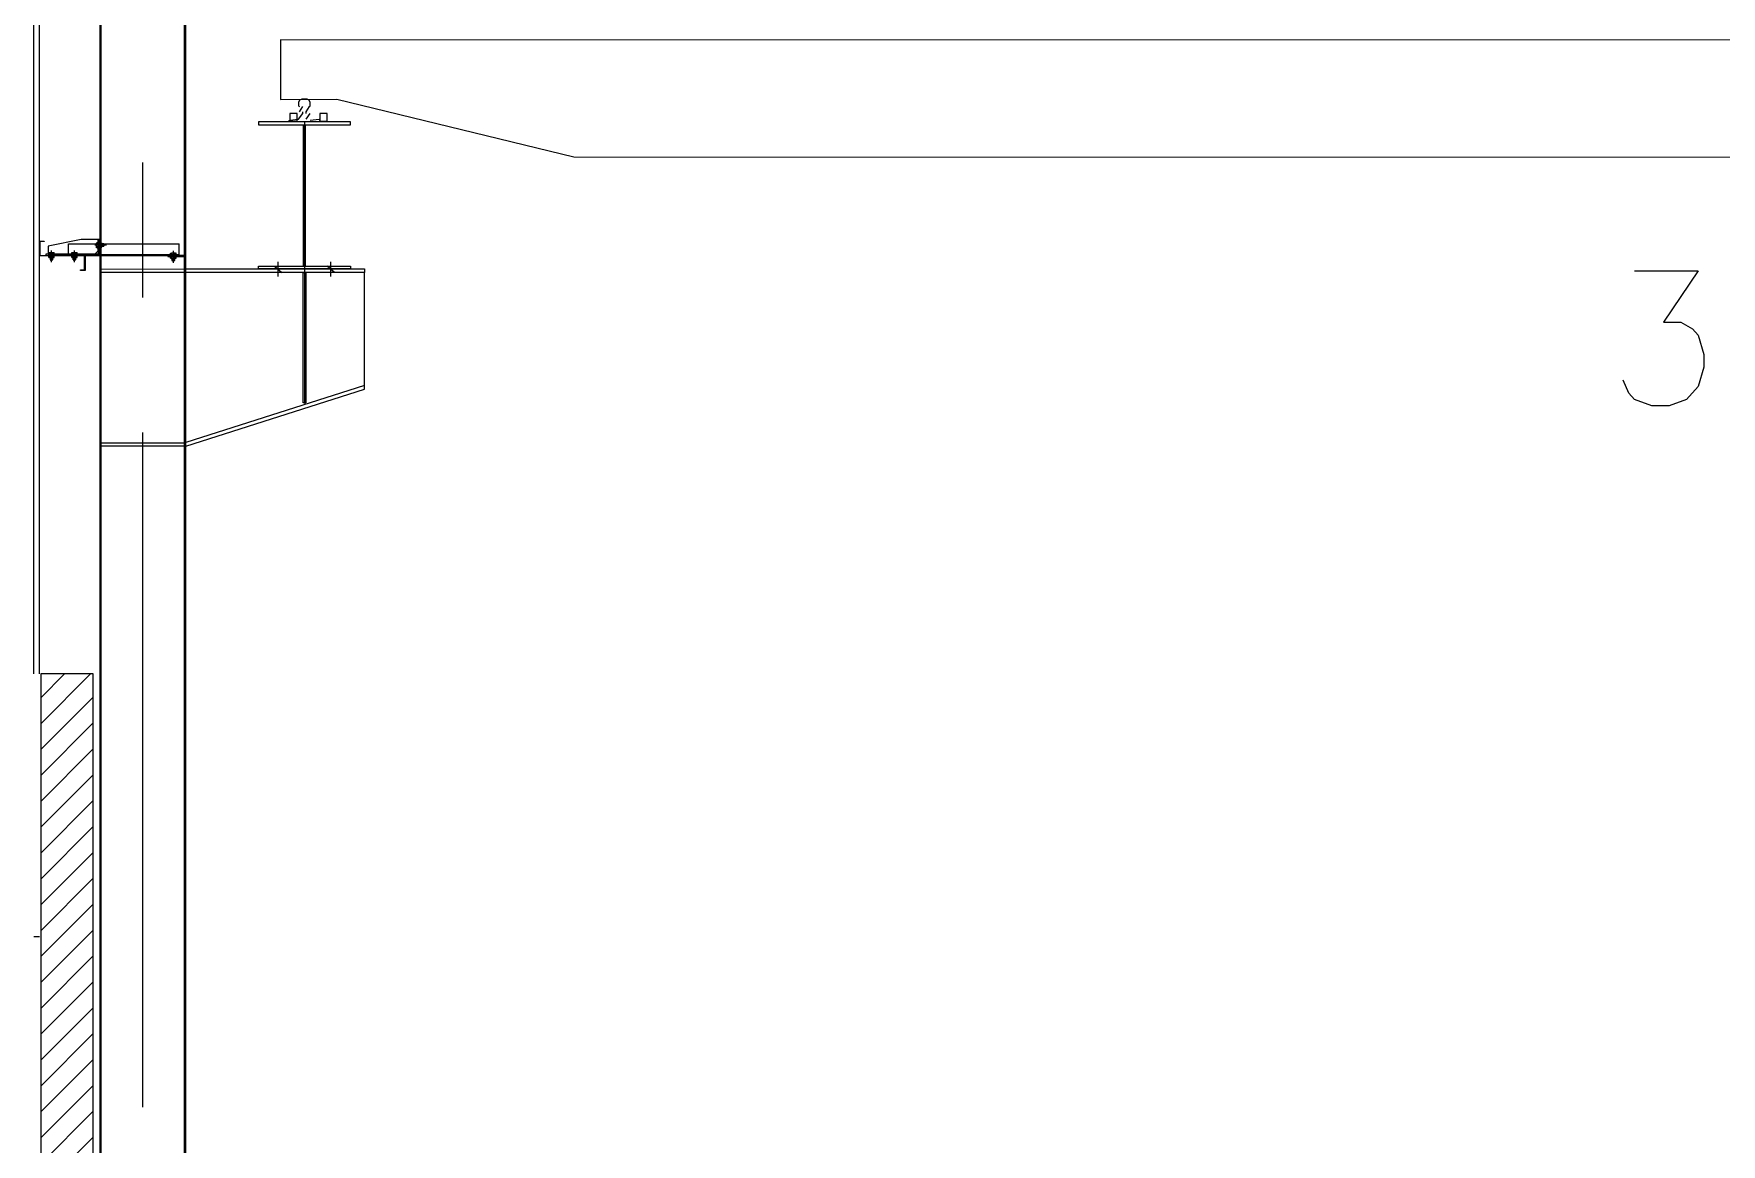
# Model space of a CAD drawing. Header units: millimetres. Extents: x 656141 to 1304589, y -54663 to 110742.
# Drawn here: x 1169808.26 to 1169819.79, y -13900.6 to -13893.01 of the extents above; entities that cross this region are included whole.
import ezdxf

# ---------------------------------------------------------------- set-up
doc = ezdxf.new("R2010")
doc.units = ezdxf.units.MM
doc.header["$LTSCALE"] = 0.35
doc.header["$MEASUREMENT"] = 0
doc.linetypes.add('CONTIN', pattern=[0, 0, 0])
doc.layers.get('0').update_dxf_attribs({"linetype": 'CONTIN'})

msp = doc.modelspace()

# ---------------------------------------------------------------- hatches: boundary and pattern name
at = {"linetype": 'Continuous', "lineweight": 5}
h = msp.add_hatch(dxfattribs=at)
h.set_pattern_fill('ANSI31', color=1)
h.set_pattern_definition([(45, (507.76692, 1957.60589), (-0.088388347648, 0.088388347648), [])])
h.paths.add_polyline_path([(1169808.303, -13897.384), (1169808.304, -13902.914), (1169808.662, -13902.914), (1169808.662, -13897.384)])

# ---------------------------------------------------------------- linework, layer by layer
at = {"color": 5, "linetype": 'Continuous', "lineweight": 5}
for p, q in [((1169808.256, -13895.62), (1169808.256, -13886.829)), ((1169808.295, -13895.976), (1169808.295, -13886.883)), ((1169808.256, -13897.384), (1169808.256, -13895.578)), ((1169808.295, -13897.384), (1169808.295, -13895.578)), ((1169808.256, -13899.178), (1169808.295, -13899.178))]:
    msp.add_line(p, q, dxfattribs=at)
at = {"color": 7, "linetype": 'Continuous', "lineweight": 5}
for p, q in [((1169808.709, -13902.881), (1169808.709, -13888.16)), ((1169809.295, -13902.881), (1169809.295, -13888.16)), ((1169809.925, -13894.671), (1169809.925, -13894.571)), ((1169810.286, -13894.671), (1169810.286, -13894.571)), ((1169810.516, -13895.44), (1169810.516, -13894.642)), ((1169810.516, -13895.415), (1169809.295, -13895.803)), ((1169809.295, -13895.829), (1169810.516, -13895.44))]:
    msp.add_line(p, q, dxfattribs=at)
at = {"color": 1, "linetype": 'Continuous', "lineweight": 5}
for p, q in [((1169808.717, -13902.881), (1169808.717, -13888.16)), ((1169809.287, -13902.881), (1169809.287, -13888.16))]:
    msp.add_line(p, q, dxfattribs=at)
at = {"color": 3, "linetype": 'Continuous', "lineweight": 5}
for p, q in [((1169810.066, -13893.481), (1169810.066, -13893.502)), ((1169810.071, -13893.546), (1169810.094, -13893.51)), ((1169810.125, -13893.46), (1169810.087, -13893.46)), ((1169810.117, -13893.546), (1169810.14, -13893.51)), ((1169810.145, -13893.502), (1169810.145, -13893.481)), ((1169809.999, -13893.615), (1169809.999, -13893.61)), ((1169810.213, -13893.615), (1169809.999, -13893.615)), ((1169810.005, -13893.602), (1169810.066, -13893.595)), ((1169810.066, -13893.595), (1169810.094, -13893.557)), ((1169810.094, -13893.557), (1169810.094, -13893.546)), ((1169810.117, -13893.557), (1169810.117, -13893.546)), ((1169810.117, -13893.595), (1169810.145, -13893.557)), ((1169810.145, -13893.602), (1169810.206, -13893.595)), ((1169810.213, -13893.61), (1169810.213, -13893.615))]:
    msp.add_line(p, q, dxfattribs=at)
at = {"color": 8, "linetype": 'Continuous', "lineweight": 5, "true_color": 0x767676}
msp.add_line((1169810.106, -13893.615), (1169810.106, -13895.537), dxfattribs=at)
at = {"color": 8, "linetype": 'Continuous', "lineweight": 9}
for p, q in [((1169809.002, -13894.814), (1169809.002, -13893.892)), ((1169809.002, -13900.343), (1169809.002, -13895.735))]:
    msp.add_line(p, q, dxfattribs=at)
at = {"color": 11, "linetype": 'Continuous', "lineweight": 15}
for p, q in [((1169808.494, -13894.526), (1169808.494, -13894.448)), ((1169808.494, -13894.448), (1169809.249, -13894.448)), ((1169809.249, -13894.526), (1169809.249, -13894.448)), ((1169808.494, -13894.521), (1169809.249, -13894.521)), ((1169808.494, -13894.526), (1169809.249, -13894.526))]:
    msp.add_line(p, q, dxfattribs=at)
at = {"color": 7, "linetype": 'Continuous', "lineweight": 25}
for p, q in [((1169808.684, -13894.446), (1169808.686, -13894.437)), ((1169808.684, -13894.47), (1169808.684, -13894.442)), ((1169808.684, -13894.465), (1169808.686, -13894.446)), ((1169808.686, -13894.437), (1169808.697, -13894.437)), ((1169808.686, -13894.446), (1169808.719, -13894.446)), ((1169808.708, -13894.437), (1169808.719, -13894.437)), ((1169808.719, -13894.446), (1169808.72, -13894.437)), ((1169808.719, -13894.465), (1169808.72, -13894.446)), ((1169808.72, -13894.47), (1169808.72, -13894.442)), ((1169808.72, -13894.458), (1169808.725, -13894.446)), ((1169808.72, -13894.446), (1169808.721, -13894.446)), ((1169808.72, -13894.449), (1169808.721, -13894.446)), ((1169808.72, -13894.453), (1169808.722, -13894.448)), ((1169808.72, -13894.462), (1169808.726, -13894.448)), ((1169808.721, -13894.463), (1169808.728, -13894.446)), ((1169808.721, -13894.448), (1169808.722, -13894.446)), ((1169808.722, -13894.448), (1169808.725, -13894.446)), ((1169808.723, -13894.465), (1169808.729, -13894.448)), ((1169808.725, -13894.463), (1169808.731, -13894.446)), ((1169808.725, -13894.448), (1169808.726, -13894.446)), ((1169808.726, -13894.448), (1169808.728, -13894.446)), ((1169808.726, -13894.465), (1169808.732, -13894.448)), ((1169808.728, -13894.463), (1169808.734, -13894.446)), ((1169808.728, -13894.448), (1169808.729, -13894.446)), ((1169808.729, -13894.448), (1169808.731, -13894.446)), ((1169808.729, -13894.465), (1169808.736, -13894.448)), ((1169808.731, -13894.448), (1169808.732, -13894.446)), ((1169808.732, -13894.448), (1169808.734, -13894.446)), ((1169808.734, -13894.448), (1169808.736, -13894.446)), ((1169808.735, -13894.463), (1169808.736, -13894.448)), ((1169808.736, -13894.456), (1169808.737, -13894.448)), ((1169808.359, -13894.507), (1169808.368, -13894.506)), ((1169808.359, -13894.518), (1169808.359, -13894.507)), ((1169808.359, -13894.54), (1169808.359, -13894.529)), ((1169808.359, -13894.541), (1169808.368, -13894.54)), ((1169808.364, -13894.506), (1169808.392, -13894.506)), ((1169808.364, -13894.541), (1169808.392, -13894.541)), ((1169808.368, -13894.507), (1169808.387, -13894.506)), ((1169808.368, -13894.54), (1169808.368, -13894.507)), ((1169808.368, -13894.541), (1169808.387, -13894.54)), ((1169808.368, -13894.544), (1169808.37, -13894.543)), ((1169808.368, -13894.55), (1169808.385, -13894.544)), ((1169808.368, -13894.546), (1169808.37, -13894.544)), ((1169808.368, -13894.547), (1169808.37, -13894.546)), ((1169808.368, -13894.553), (1169808.385, -13894.547)), ((1169808.368, -13894.549), (1169808.37, -13894.547)), ((1169808.368, -13894.55), (1169808.37, -13894.549)), ((1169808.368, -13894.557), (1169808.385, -13894.55)), ((1169808.368, -13894.552), (1169808.37, -13894.55)), ((1169808.368, -13894.554), (1169808.37, -13894.552)), ((1169808.368, -13894.556), (1169808.375, -13894.554)), ((1169808.368, -13894.556), (1169808.37, -13894.554)), ((1169808.369, -13894.543), (1169808.37, -13894.541)), ((1169808.37, -13894.549), (1169808.387, -13894.543)), ((1169808.37, -13894.552), (1169808.387, -13894.546)), ((1169808.37, -13894.555), (1169808.387, -13894.549)), ((1169808.37, -13894.556), (1169808.38, -13894.552)), ((1169808.37, -13894.557), (1169808.385, -13894.556)), ((1169808.37, -13894.558), (1169808.378, -13894.556)), ((1169808.371, -13894.547), (1169808.385, -13894.541)), ((1169808.376, -13894.546), (1169808.387, -13894.541)), ((1169808.378, -13894.558), (1169808.385, -13894.557)), ((1169808.38, -13894.543), (1169808.385, -13894.541)), ((1169808.385, -13894.542), (1169808.387, -13894.541)), ((1169808.385, -13894.543), (1169808.387, -13894.542)), ((1169808.385, -13894.546), (1169808.387, -13894.543)), ((1169808.385, -13894.547), (1169808.387, -13894.546)), ((1169808.385, -13894.549), (1169808.387, -13894.547)), ((1169808.385, -13894.55), (1169808.387, -13894.549)), ((1169808.385, -13894.552), (1169808.387, -13894.55)), ((1169808.385, -13894.553), (1169808.387, -13894.552)), ((1169808.385, -13894.555), (1169808.387, -13894.553)), ((1169808.385, -13894.557), (1169808.387, -13894.555)), ((1169808.387, -13894.507), (1169808.396, -13894.506)), ((1169808.387, -13894.54), (1169808.387, -13894.507)), ((1169808.387, -13894.541), (1169808.396, -13894.54)), ((1169808.387, -13894.542), (1169808.387, -13894.541)), ((1169808.396, -13894.518), (1169808.396, -13894.507)), ((1169808.396, -13894.54), (1169808.396, -13894.529)), ((1169808.515, -13894.507), (1169808.524, -13894.506)), ((1169808.515, -13894.518), (1169808.515, -13894.507)), ((1169808.515, -13894.54), (1169808.515, -13894.529)), ((1169808.515, -13894.541), (1169808.524, -13894.54)), ((1169808.519, -13894.506), (1169808.547, -13894.506)), ((1169808.519, -13894.541), (1169808.547, -13894.541)), ((1169808.524, -13894.507), (1169808.543, -13894.506)), ((1169808.524, -13894.54), (1169808.524, -13894.507)), ((1169808.524, -13894.541), (1169808.543, -13894.54)), ((1169808.524, -13894.544), (1169808.526, -13894.543)), ((1169808.524, -13894.55), (1169808.541, -13894.544)), ((1169808.524, -13894.546), (1169808.526, -13894.544)), ((1169808.524, -13894.547), (1169808.526, -13894.546)), ((1169808.524, -13894.553), (1169808.541, -13894.547)), ((1169808.524, -13894.549), (1169808.526, -13894.547)), ((1169808.524, -13894.55), (1169808.526, -13894.549)), ((1169808.524, -13894.557), (1169808.541, -13894.55)), ((1169808.524, -13894.552), (1169808.526, -13894.55)), ((1169808.524, -13894.554), (1169808.526, -13894.552)), ((1169808.524, -13894.556), (1169808.531, -13894.554)), ((1169808.524, -13894.556), (1169808.526, -13894.554)), ((1169808.525, -13894.543), (1169808.526, -13894.541)), ((1169808.526, -13894.549), (1169808.543, -13894.543)), ((1169808.526, -13894.552), (1169808.543, -13894.546)), ((1169808.526, -13894.555), (1169808.543, -13894.549)), ((1169808.526, -13894.556), (1169808.536, -13894.552)), ((1169808.526, -13894.557), (1169808.541, -13894.556)), ((1169808.526, -13894.558), (1169808.533, -13894.556)), ((1169808.527, -13894.547), (1169808.541, -13894.541)), ((1169808.531, -13894.546), (1169808.543, -13894.541)), ((1169808.533, -13894.558), (1169808.541, -13894.557)), ((1169808.536, -13894.543), (1169808.541, -13894.541)), ((1169808.54, -13894.542), (1169808.543, -13894.541)), ((1169808.541, -13894.543), (1169808.543, -13894.542)), ((1169808.541, -13894.546), (1169808.543, -13894.543)), ((1169808.541, -13894.547), (1169808.543, -13894.546)), ((1169808.541, -13894.549), (1169808.543, -13894.547)), ((1169808.541, -13894.55), (1169808.543, -13894.549)), ((1169808.541, -13894.552), (1169808.543, -13894.55)), ((1169808.541, -13894.553), (1169808.543, -13894.552)), ((1169808.541, -13894.555), (1169808.543, -13894.553)), ((1169808.541, -13894.557), (1169808.543, -13894.555)), ((1169808.543, -13894.507), (1169808.552, -13894.506)), ((1169808.543, -13894.54), (1169808.543, -13894.507)), ((1169808.543, -13894.541), (1169808.552, -13894.54)), ((1169808.543, -13894.542), (1169808.543, -13894.541)), ((1169808.552, -13894.518), (1169808.552, -13894.507)), ((1169808.552, -13894.54), (1169808.552, -13894.529)), ((1169808.684, -13894.474), (1169808.686, -13894.465)), ((1169808.686, -13894.465), (1169808.719, -13894.465)), ((1169808.686, -13894.474), (1169808.697, -13894.474)), ((1169808.708, -13894.474), (1169808.719, -13894.474)), ((1169808.719, -13894.474), (1169808.72, -13894.465)), ((1169808.72, -13894.464), (1169808.721, -13894.463)), ((1169808.721, -13894.465), (1169808.723, -13894.463)), ((1169808.723, -13894.465), (1169808.725, -13894.463)), ((1169808.725, -13894.465), (1169808.726, -13894.463)), ((1169808.726, -13894.465), (1169808.728, -13894.463)), ((1169808.728, -13894.465), (1169808.729, -13894.463)), ((1169808.729, -13894.465), (1169808.731, -13894.463)), ((1169808.731, -13894.463), (1169808.735, -13894.453)), ((1169808.731, -13894.465), (1169808.733, -13894.463)), ((1169808.733, -13894.465), (1169808.735, -13894.458)), ((1169808.733, -13894.465), (1169808.735, -13894.463)), ((1169808.735, -13894.463), (1169808.737, -13894.456)), ((1169809.191, -13894.51), (1169809.2, -13894.509)), ((1169809.191, -13894.521), (1169809.191, -13894.51)), ((1169809.191, -13894.544), (1169809.191, -13894.534)), ((1169809.191, -13894.546), (1169809.2, -13894.544)), ((1169809.196, -13894.509), (1169809.224, -13894.509)), ((1169809.196, -13894.546), (1169809.224, -13894.546)), ((1169809.2, -13894.51), (1169809.219, -13894.509)), ((1169809.2, -13894.544), (1169809.2, -13894.51)), ((1169809.2, -13894.546), (1169809.219, -13894.544)), ((1169809.2, -13894.548), (1169809.202, -13894.547)), ((1169809.2, -13894.555), (1169809.217, -13894.548)), ((1169809.2, -13894.551), (1169809.202, -13894.548)), ((1169809.2, -13894.552), (1169809.202, -13894.551)), ((1169809.2, -13894.558), (1169809.217, -13894.552)), ((1169809.2, -13894.554), (1169809.202, -13894.552)), ((1169809.2, -13894.555), (1169809.202, -13894.554)), ((1169809.2, -13894.561), (1169809.217, -13894.555)), ((1169809.2, -13894.557), (1169809.202, -13894.555)), ((1169809.2, -13894.558), (1169809.202, -13894.557)), ((1169809.2, -13894.561), (1169809.207, -13894.558)), ((1169809.2, -13894.561), (1169809.202, -13894.558)), ((1169809.201, -13894.547), (1169809.202, -13894.546)), ((1169809.202, -13894.554), (1169809.219, -13894.547)), ((1169809.202, -13894.557), (1169809.219, -13894.551)), ((1169809.202, -13894.56), (1169809.219, -13894.554)), ((1169809.202, -13894.561), (1169809.212, -13894.557)), ((1169809.202, -13894.561), (1169809.217, -13894.561)), ((1169809.202, -13894.563), (1169809.21, -13894.561)), ((1169809.203, -13894.551), (1169809.217, -13894.546)), ((1169809.208, -13894.55), (1169809.219, -13894.546)), ((1169809.21, -13894.563), (1169809.217, -13894.561)), ((1169809.212, -13894.548), (1169809.217, -13894.546)), ((1169809.216, -13894.547), (1169809.219, -13894.546)), ((1169809.217, -13894.548), (1169809.219, -13894.547)), ((1169809.217, -13894.55), (1169809.219, -13894.548)), ((1169809.217, -13894.551), (1169809.219, -13894.55)), ((1169809.217, -13894.554), (1169809.219, -13894.551)), ((1169809.217, -13894.555), (1169809.219, -13894.554)), ((1169809.217, -13894.557), (1169809.219, -13894.555)), ((1169809.217, -13894.558), (1169809.219, -13894.557)), ((1169809.217, -13894.56), (1169809.219, -13894.558)), ((1169809.217, -13894.561), (1169809.219, -13894.56)), ((1169809.219, -13894.51), (1169809.228, -13894.509)), ((1169809.219, -13894.544), (1169809.219, -13894.51)), ((1169809.219, -13894.546), (1169809.228, -13894.544)), ((1169809.219, -13894.547), (1169809.219, -13894.546)), ((1169809.228, -13894.521), (1169809.228, -13894.51)), ((1169809.228, -13894.544), (1169809.228, -13894.534))]:
    msp.add_line(p, q, dxfattribs=at)
at = {"color": 254, "linetype": 'Continuous', "lineweight": 9, "true_color": 0xdcdcdc}
for p, q in [((1169808.378, -13894.573), (1169808.378, -13894.493)), ((1169808.533, -13894.573), (1169808.533, -13894.493)), ((1169808.752, -13894.456), (1169808.672, -13894.456)), ((1169809.21, -13894.577), (1169809.21, -13894.496))]:
    msp.add_line(p, q, dxfattribs=at)
at = {"color": 4, "linetype": 'Continuous', "lineweight": 5}
for p, q in [((1169809.9, -13894.6), (1169809.95, -13894.642)), ((1169810.311, -13894.642), (1169810.261, -13894.6))]:
    msp.add_line(p, q, dxfattribs=at)
at = {"color": 2, "linetype": 'Continuous', "lineweight": 5}
msp.add_lwpolyline([(1169811.946, -13893.854), (1169844.788, -13893.858), (1169845.776, -13893.46), (1169846.488, -13893.46), (1169846.488, -13893.059), (1169809.942, -13893.055), (1169809.942, -13893.461), (1169810.328, -13893.46)], close=True, dxfattribs=at)
at = {"color": 3, "linetype": 'Continuous', "lineweight": 5}
for points in [[(1169810.087, -13893.46), (1169810.072, -13893.466), (1169810.066, -13893.481)], [(1169810.066, -13893.502), (1169810.067, -13893.507), (1169810.071, -13893.51)], [(1169810.145, -13893.481), (1169810.139, -13893.466), (1169810.125, -13893.46)], [(1169810.14, -13893.51), (1169810.144, -13893.507), (1169810.145, -13893.502)], [(1169809.999, -13893.61), (1169810.001, -13893.605), (1169810.005, -13893.602)], [(1169810.206, -13893.602), (1169810.211, -13893.605), (1169810.213, -13893.61)]]:
    msp.add_lwpolyline(points, dxfattribs=at)
at = {"color": 1, "linetype": 'Continuous', "lineweight": 5}
for points in [[(1169810.42, -13893.615), (1169809.792, -13893.615), (1169809.792, -13893.634), (1169810.42, -13893.634)], [(1169810.111, -13894.6), (1169810.1, -13894.6), (1169810.1, -13893.634), (1169810.111, -13893.634)], [(1169810.42, -13894.619), (1169809.792, -13894.619), (1169809.792, -13894.6), (1169810.42, -13894.6)]]:
    msp.add_lwpolyline(points, close=True, dxfattribs=at)
at = {"color": 3, "linetype": 'Continuous', "lineweight": 5}
for points in [[(1169810.006, -13893.609), (1169810.057, -13893.609), (1169810.057, -13893.558), (1169810.006, -13893.558)], [(1169810.21, -13893.609), (1169810.26, -13893.609), (1169810.26, -13893.558), (1169810.21, -13893.558)]]:
    msp.add_lwpolyline(points, close=True, dxfattribs=at)
at = {"color": 1, "linetype": 'Continuous', "lineweight": 15}
msp.add_lwpolyline([(1169808.326, -13894.432), (1169808.298, -13894.432), (1169808.298, -13894.526), (1169808.606, -13894.526), (1169808.606, -13894.629), (1169808.575, -13894.629), (1169808.575, -13894.625), (1169808.603, -13894.625), (1169808.603, -13894.529), (1169808.295, -13894.529), (1169808.295, -13894.429), (1169808.326, -13894.429)], close=True, dxfattribs=at)
at = {"color": 2, "linetype": 'Continuous', "lineweight": 15}
for points in [[(1169808.339, -13894.526), (1169808.689, -13894.526), (1169808.7, -13894.521), (1169808.705, -13894.51), (1169808.705, -13894.417), (1169808.697, -13894.417), (1169808.697, -13894.51), (1169808.695, -13894.516), (1169808.689, -13894.518), (1169808.339, -13894.518)], [(1169808.58, -13894.417), (1169808.354, -13894.463), (1169808.354, -13894.518), (1169808.674, -13894.518), (1169808.697, -13894.495), (1169808.697, -13894.417)]]:
    msp.add_lwpolyline(points, close=True, dxfattribs=at)
at = {"color": 7, "linetype": 'Continuous', "lineweight": 5}
for points in [[(1169809.171, -13894.534), (1169809.287, -13894.534), (1169809.287, -13894.526), (1169809.171, -13894.526)], [(1169810.096, -13894.642), (1169810.115, -13894.642), (1169810.115, -13895.534), (1169810.096, -13895.534)]]:
    msp.add_lwpolyline(points, close=True, dxfattribs=at)
at = {"color": 6, "linetype": 'Continuous', "lineweight": 5}
for points in [[(1169808.717, -13894.62), (1169809.287, -13894.619), (1169809.287, -13894.642), (1169808.717, -13894.643)], [(1169809.295, -13894.619), (1169810.516, -13894.619), (1169810.516, -13894.642), (1169809.295, -13894.642)], [(1169808.717, -13895.806), (1169809.287, -13895.807), (1169809.287, -13895.83), (1169808.717, -13895.829)]]:
    msp.add_lwpolyline(points, dxfattribs=at)
at = {"color": 2, "linetype": 'Continuous', "lineweight": 15}
msp.add_lwpolyline([(1169819.196, -13894.632), (1169819.63, -13894.632), (1169819.393, -13894.983), (1169819.512, -13894.983), (1169819.591, -13895.027), (1169819.63, -13895.071), (1169819.67, -13895.202), (1169819.67, -13895.29), (1169819.63, -13895.422), (1169819.551, -13895.51), (1169819.433, -13895.554), (1169819.314, -13895.554), (1169819.196, -13895.51), (1169819.156, -13895.466), (1169819.117, -13895.378)], dxfattribs=at)
at = {"color": 0, "linetype": 'Continuous', "lineweight": 5}
msp.add_lwpolyline([(1169808.303, -13897.384), (1169808.304, -13902.914), (1169808.662, -13902.914), (1169808.662, -13897.384)], close=True, dxfattribs=at)

doc.saveas('drawing.dxf')
